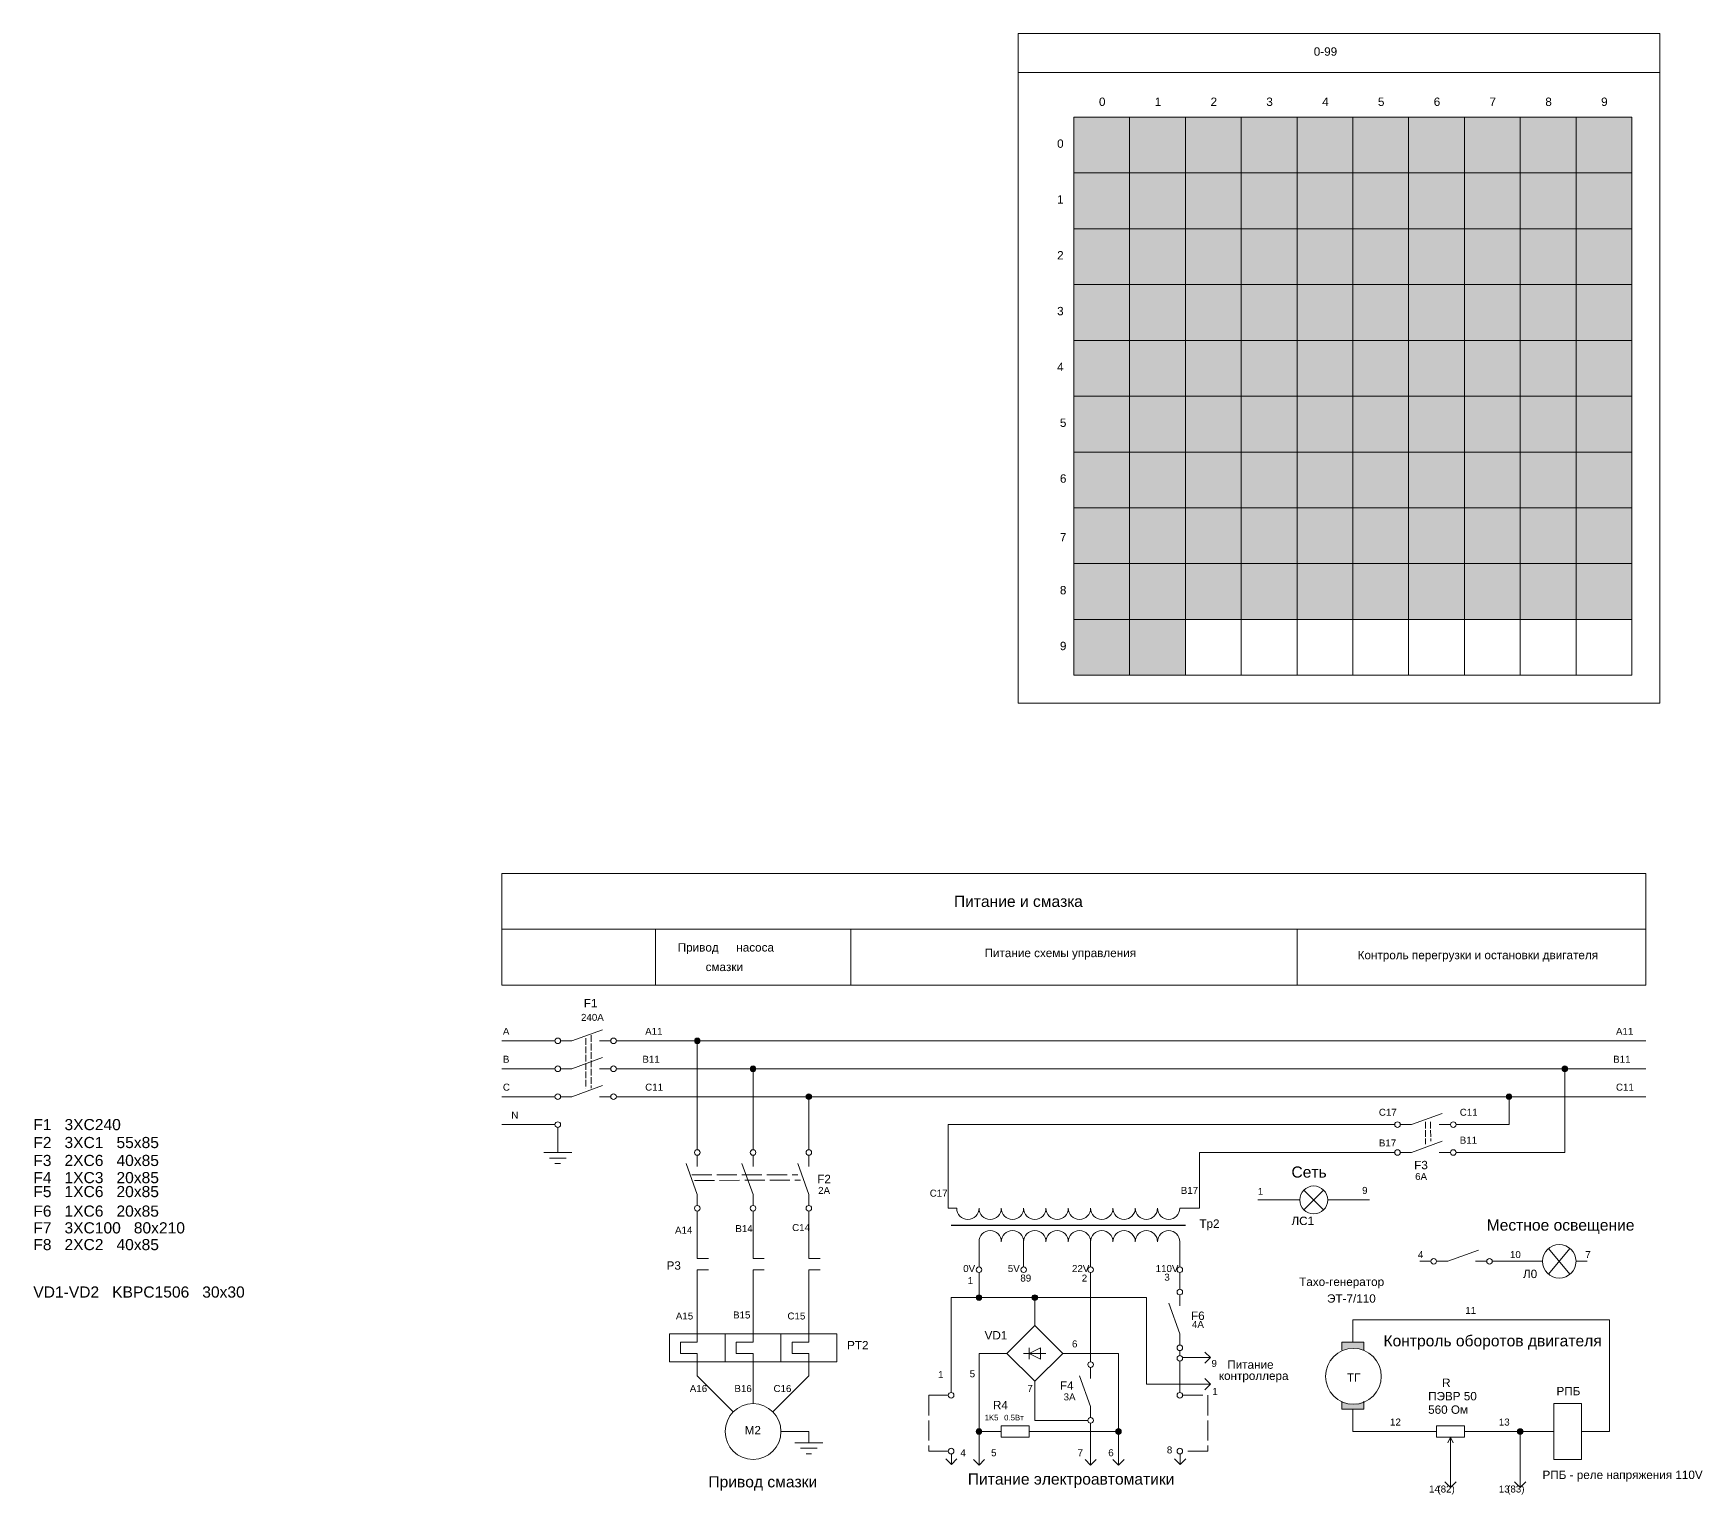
# Model space of a CAD drawing. Header units: millimetres. Extents: x 2474 to 8476, y -100 to 2402.
# Drawn here: x 2473.5 to 2772.7, y 938.7 to 1200.5 of the extents above; entities that cross this region are included whole.
import ezdxf
from ezdxf.enums import TextEntityAlignment as Align

# ---------------------------------------------------------------- set-up
doc = ezdxf.new("R2010")
doc.units = ezdxf.units.MM
doc.linetypes.add('ACAD_ISO02W100', pattern=[15, 12, -3])
doc.layers.get('0').update_dxf_attribs({"lineweight": 20})
doc.styles.get("Standard").update_dxf_attribs({"font": 'arial.ttf'})

msp = doc.modelspace()

# ---------------------------------------------------------------- hatches: boundary and pattern name
h = msp.add_hatch(color=256)
h.dxf.hatch_style = 1
h.paths.add_polyline_path([(2670, 1185.5), (2660, 1185.5), (2660, 1175.5), (2670, 1175.5)])
h.paths.add_polyline_path([(2680, 1185.5), (2670, 1185.5), (2670, 1175.5), (2680, 1175.5)])
h.paths.add_polyline_path([(2690, 1185.5), (2680, 1185.5), (2680, 1175.5), (2690, 1175.5)])
h.paths.add_polyline_path([(2700, 1185.5), (2690, 1185.5), (2690, 1175.5), (2700, 1175.5)])
h.paths.add_polyline_path([(2710, 1185.5), (2700, 1185.5), (2700, 1175.5), (2710, 1175.5)])
h.paths.add_polyline_path([(2720, 1185.5), (2710, 1185.5), (2710, 1175.5), (2720, 1175.5)])
h.paths.add_polyline_path([(2730, 1185.5), (2720, 1185.5), (2720, 1175.5), (2730, 1175.5)])
h.paths.add_polyline_path([(2740, 1185.5), (2730, 1185.5), (2730, 1175.5), (2740, 1175.5)])
h.paths.add_polyline_path([(2750, 1185.5), (2740, 1185.5), (2740, 1175.5), (2750, 1175.5)])
h.paths.add_polyline_path([(2760, 1185.5), (2750, 1185.5), (2750, 1175.5), (2760, 1175.5)])
h = msp.add_hatch(color=256)
h.dxf.hatch_style = 1
h.paths.add_polyline_path([(2670, 1175.5), (2660, 1175.5), (2660, 1165.5), (2670, 1165.5)])
h.paths.add_polyline_path([(2680, 1175.5), (2670, 1175.5), (2670, 1165.5), (2680, 1165.5)])
h.paths.add_polyline_path([(2690, 1175.5), (2680, 1175.5), (2680, 1165.5), (2690, 1165.5)])
h.paths.add_polyline_path([(2700, 1175.5), (2690, 1175.5), (2690, 1165.5), (2700, 1165.5)])
h.paths.add_polyline_path([(2710, 1175.5), (2700, 1175.5), (2700, 1165.5), (2710, 1165.5)])
h.paths.add_polyline_path([(2720, 1175.5), (2710, 1175.5), (2710, 1165.5), (2720, 1165.5)])
h.paths.add_polyline_path([(2730, 1175.5), (2720, 1175.5), (2720, 1165.5), (2730, 1165.5)])
h.paths.add_polyline_path([(2740, 1175.5), (2730, 1175.5), (2730, 1165.5), (2740, 1165.5)])
h.paths.add_polyline_path([(2750, 1175.5), (2740, 1175.5), (2740, 1165.5), (2750, 1165.5)])
h.paths.add_polyline_path([(2760, 1175.5), (2750, 1175.5), (2750, 1165.5), (2760, 1165.5)])
h = msp.add_hatch(color=256)
h.dxf.hatch_style = 1
h.paths.add_polyline_path([(2670, 1165.5), (2660, 1165.5), (2660, 1155.5), (2670, 1155.5)])
h.paths.add_polyline_path([(2680, 1165.5), (2670, 1165.5), (2670, 1155.5), (2680, 1155.5)])
h.paths.add_polyline_path([(2690, 1165.5), (2680, 1165.5), (2680, 1155.5), (2690, 1155.5)])
h.paths.add_polyline_path([(2700, 1165.5), (2690, 1165.5), (2690, 1155.5), (2700, 1155.5)])
h.paths.add_polyline_path([(2710, 1165.5), (2700, 1165.5), (2700, 1155.5), (2710, 1155.5)])
h = msp.add_hatch(color=256)
h.dxf.hatch_style = 1
h.paths.add_polyline_path([(2720, 1165.5), (2710, 1165.5), (2710, 1155.5), (2720, 1155.5)])
h.paths.add_polyline_path([(2730, 1165.5), (2720, 1165.5), (2720, 1155.5), (2730, 1155.5)])
h.paths.add_polyline_path([(2740, 1165.5), (2730, 1165.5), (2730, 1155.5), (2740, 1155.5)])
h.paths.add_polyline_path([(2750, 1165.5), (2740, 1165.5), (2740, 1155.5), (2750, 1155.5)])
h.paths.add_polyline_path([(2760, 1165.5), (2750, 1165.5), (2750, 1155.5), (2760, 1155.5)])
h.paths.add_polyline_path([(2670, 1155.5), (2660, 1155.5), (2660, 1145.5), (2670, 1145.5)])
h.paths.add_polyline_path([(2680, 1155.5), (2670, 1155.5), (2670, 1145.5), (2680, 1145.5)])
h.paths.add_polyline_path([(2690, 1155.5), (2680, 1155.5), (2680, 1145.5), (2690, 1145.5)])
h = msp.add_hatch(color=256)
h.dxf.hatch_style = 1
h.paths.add_polyline_path([(2730, 1155.5), (2720, 1155.5), (2720, 1145.5), (2730, 1145.5)])
h.paths.add_polyline_path([(2740, 1155.5), (2730, 1155.5), (2730, 1145.5), (2740, 1145.5)])
h.paths.add_polyline_path([(2750, 1155.5), (2740, 1155.5), (2740, 1145.5), (2750, 1145.5)])
h.paths.add_polyline_path([(2760, 1155.5), (2750, 1155.5), (2750, 1145.5), (2760, 1145.5)])
h.paths.add_polyline_path([(2670, 1145.5), (2660, 1145.5), (2660, 1135.5), (2670, 1135.5)])
h.paths.add_polyline_path([(2680, 1145.5), (2670, 1145.5), (2670, 1135.5), (2680, 1135.5)])
h.paths.add_polyline_path([(2690, 1145.5), (2680, 1145.5), (2680, 1135.5), (2690, 1135.5)])
h.paths.add_polyline_path([(2700, 1145.5), (2690, 1145.5), (2690, 1135.5), (2700, 1135.5)])
h.paths.add_polyline_path([(2710, 1145.5), (2700, 1145.5), (2700, 1135.5), (2710, 1135.5)])
h.paths.add_polyline_path([(2720, 1145.5), (2710, 1145.5), (2710, 1135.5), (2720, 1135.5)])
h = msp.add_hatch(color=256)
h.dxf.hatch_style = 1
h.paths.add_polyline_path([(2700, 1155.5), (2690, 1155.5), (2690, 1145.5), (2700, 1145.5)])
h.paths.add_polyline_path([(2710, 1155.5), (2700, 1155.5), (2700, 1145.5), (2710, 1145.5)])
h.paths.add_polyline_path([(2720, 1155.5), (2710, 1155.5), (2710, 1145.5), (2720, 1145.5)])
h = msp.add_hatch(color=256)
h.dxf.hatch_style = 1
h.paths.add_polyline_path([(2730, 1145.5), (2720, 1145.5), (2720, 1135.5), (2730, 1135.5)])
h.paths.add_polyline_path([(2740, 1145.5), (2730, 1145.5), (2730, 1135.5), (2740, 1135.5)])
h.paths.add_polyline_path([(2750, 1145.5), (2740, 1145.5), (2740, 1135.5), (2750, 1135.5)])
h.paths.add_polyline_path([(2760, 1145.5), (2750, 1145.5), (2750, 1135.5), (2760, 1135.5)])
h.paths.add_polyline_path([(2760, 1135.5), (2750, 1135.5), (2750, 1125.5), (2760, 1125.5)])
h.paths.add_polyline_path([(2750, 1135.5), (2740, 1135.5), (2740, 1125.5), (2750, 1125.5)])
h.paths.add_polyline_path([(2740, 1135.5), (2730, 1135.5), (2730, 1125.5), (2740, 1125.5)])
h.paths.add_polyline_path([(2730, 1135.5), (2720, 1135.5), (2720, 1125.5), (2730, 1125.5)])
h.paths.add_polyline_path([(2720, 1135.5), (2710, 1135.5), (2710, 1125.5), (2720, 1125.5)])
h.paths.add_polyline_path([(2710, 1135.5), (2700, 1135.5), (2700, 1125.5), (2710, 1125.5)])
h.paths.add_polyline_path([(2700, 1135.5), (2690, 1135.5), (2690, 1125.5), (2700, 1125.5)])
h.paths.add_polyline_path([(2690, 1135.5), (2680, 1135.5), (2680, 1125.5), (2690, 1125.5)])
h.paths.add_polyline_path([(2680, 1135.5), (2670, 1135.5), (2670, 1125.5), (2680, 1125.5)])
h.paths.add_polyline_path([(2670, 1135.5), (2660, 1135.5), (2660, 1125.5), (2670, 1125.5)])
h.paths.add_polyline_path([(2670, 1125.5), (2660, 1125.5), (2660, 1115.5), (2670, 1115.5)])
h.paths.add_polyline_path([(2680, 1125.5), (2670, 1125.5), (2670, 1115.5), (2680, 1115.5)])
h.paths.add_polyline_path([(2690, 1125.5), (2680, 1125.5), (2680, 1115.5), (2690, 1115.5)])
h.paths.add_polyline_path([(2710, 1125.5), (2700, 1125.5), (2700, 1115.5), (2710, 1115.5)])
h.paths.add_polyline_path([(2700, 1125.5), (2690, 1125.5), (2690, 1115.5), (2700, 1115.5)])
h.paths.add_polyline_path([(2720, 1125.5), (2710, 1125.5), (2710, 1115.5), (2720, 1115.5)])
h.paths.add_polyline_path([(2730, 1125.5), (2720, 1125.5), (2720, 1115.5), (2730, 1115.5)])
h.paths.add_polyline_path([(2740, 1125.5), (2730, 1125.5), (2730, 1115.5), (2740, 1115.5)])
h.paths.add_polyline_path([(2750, 1125.5), (2740, 1125.5), (2740, 1115.5), (2750, 1115.5)])
h.paths.add_polyline_path([(2760, 1125.5), (2750, 1125.5), (2750, 1115.5), (2760, 1115.5)])
h = msp.add_hatch(color=256)
h.dxf.hatch_style = 1
h.paths.add_polyline_path([(2670, 1115.5), (2660, 1115.5), (2660, 1105.5), (2670, 1105.5)])
h.paths.add_polyline_path([(2680, 1115.5), (2670, 1115.5), (2670, 1105.5), (2680, 1105.5)])
h.paths.add_polyline_path([(2690, 1115.5), (2680, 1115.5), (2680, 1105.5), (2690, 1105.5)])
h.paths.add_polyline_path([(2700, 1115.5), (2690, 1115.5), (2690, 1105.5), (2700, 1105.5)])
h.paths.add_polyline_path([(2710, 1115.5), (2700, 1115.5), (2700, 1105.5), (2710, 1105.5)])
h.paths.add_polyline_path([(2720, 1115.5), (2710, 1115.5), (2710, 1105.5), (2720, 1105.5)])
h.paths.add_polyline_path([(2730, 1115.5), (2720, 1115.5), (2720, 1105.5), (2730, 1105.5)])
h.paths.add_polyline_path([(2740, 1115.5), (2730, 1115.5), (2730, 1105.5), (2740, 1105.5)])
h.paths.add_polyline_path([(2750, 1115.5), (2740, 1115.5), (2740, 1105.5), (2750, 1105.5)])
h.paths.add_polyline_path([(2760, 1115.5), (2750, 1115.5), (2750, 1105.5), (2760, 1105.5)])
h.paths.add_polyline_path([(2670, 1105.5), (2660, 1105.5), (2660, 1095.5), (2670, 1095.5)])
h.paths.add_polyline_path([(2680, 1105.5), (2670, 1105.5), (2670, 1095.5), (2680, 1095.5)])
h.paths.add_polyline_path([(2690, 1105.5), (2680, 1105.5), (2680, 1095.5), (2690, 1095.5)])
h.paths.add_polyline_path([(2700, 1105.5), (2690, 1105.5), (2690, 1095.5), (2700, 1095.5)])
h.paths.add_polyline_path([(2710, 1105.5), (2700, 1105.5), (2700, 1095.5), (2710, 1095.5)])
h.paths.add_polyline_path([(2720, 1105.5), (2710, 1105.5), (2710, 1095.5), (2720, 1095.5)])
h.paths.add_polyline_path([(2730, 1105.5), (2720, 1105.5), (2720, 1095.5), (2730, 1095.5)])
h = msp.add_hatch(color=256)
h.dxf.hatch_style = 1
h.paths.add_polyline_path([(2740, 1105.5), (2730, 1105.5), (2730, 1095.5), (2740, 1095.5)])
h = msp.add_hatch(color=256)
h.dxf.hatch_style = 1
h.paths.add_polyline_path([(2750, 1105.5), (2740, 1105.5), (2740, 1095.5), (2750, 1095.5)])
h = msp.add_hatch(color=256)
h.dxf.hatch_style = 1
h.paths.add_polyline_path([(2760, 1105.5), (2750, 1105.5), (2750, 1095.5), (2760, 1095.5)])
h = msp.add_hatch(color=256)
h.dxf.hatch_style = 1
h.paths.add_polyline_path([(2670, 1095.5), (2660, 1095.5), (2660, 1085.5), (2670, 1085.5)])
h = msp.add_hatch(color=256)
h.dxf.hatch_style = 1
h.paths.add_polyline_path([(2680, 1095.5), (2670, 1095.5), (2670, 1085.5), (2680, 1085.5)])
h = msp.add_hatch(color=256)
h.dxf.hatch_style = 1
h.paths.add_polyline_path([(2593, 1020, 1), (2592, 1020, 1)])
h = msp.add_hatch(color=256)
h.dxf.hatch_style = 1
h.paths.add_polyline_path([(2603, 1015, 1), (2602, 1015, 1)])
h = msp.add_hatch(color=256)
h.dxf.hatch_style = 1
h.paths.add_polyline_path([(2748.5, 1015, 1), (2747.5, 1015, 1)])
h = msp.add_hatch(color=256)
h.dxf.hatch_style = 1
h.paths.add_polyline_path([(2613, 1010, 1), (2612, 1010, 1)])
h = msp.add_hatch(color=256)
h.dxf.hatch_style = 1
h.paths.add_polyline_path([(2738.5, 1010, 1), (2737.5, 1010, 1)])
h = msp.add_hatch(color=256)
h.dxf.hatch_style = 1
h.paths.add_polyline_path([(2643.5, 974, 1), (2642.5, 974, 1)])
h = msp.add_hatch(color=256)
h.dxf.hatch_style = 1
h.paths.add_polyline_path([(2653.5, 974, 1), (2652.5, 974, 1)])
h = msp.add_hatch(color=256)
h.dxf.hatch_style = 1
h.paths.add_polyline_path([(2712, 966), (2708, 966), (2708, 964.583, -0.2087122), (2712, 964.583)])
h.paths.add_polyline_path([(2712, 955.417, -0.2087122), (2708, 955.417), (2708, 954), (2712, 954)])
h = msp.add_hatch(color=256)
h.dxf.hatch_style = 1
h.paths.add_polyline_path([(2643.5, 950, 1), (2642.5, 950, 1)])
h = msp.add_hatch(color=256)
h.dxf.hatch_style = 1
h.paths.add_polyline_path([(2668.5, 950, 1), (2667.5, 950, 1)])
h = msp.add_hatch(color=256)
h.dxf.hatch_style = 1
h.paths.add_polyline_path([(2740.5, 950, 1), (2739.5, 950, 1)])

# ---------------------------------------------------------------- linework, layer by layer
for p, q in [((2650, 1193.5), (2765, 1193.5)), ((2670, 1185.5), (2670, 1085.5)), ((2680, 1185.5), (2680, 1085.5)), ((2690, 1185.5), (2690, 1085.5)), ((2700, 1185.5), (2700, 1085.5)), ((2710, 1185.5), (2710, 1085.5)), ((2720, 1185.5), (2720, 1085.5)), ((2730, 1185.5), (2730, 1085.5)), ((2740, 1185.5), (2740, 1085.5)), ((2750, 1185.5), (2750, 1085.5)), ((2760, 1175.5), (2660, 1175.5)), ((2760, 1165.5), (2660, 1165.5)), ((2760, 1155.5), (2660, 1155.5)), ((2760, 1145.5), (2660, 1145.5)), ((2760, 1135.5), (2660, 1135.5)), ((2760, 1125.5), (2660, 1125.5)), ((2760, 1115.5), (2660, 1115.5)), ((2760, 1105.5), (2660, 1105.5)), ((2760, 1095.5), (2660, 1095.5)), ((2557.5, 1040), (2762.5, 1040)), ((2585, 1040), (2585, 1030)), ((2620, 1040), (2620, 1030)), ((2700, 1040), (2700, 1030)), ((2570, 1020), (2575.5, 1022)), ((2567, 1020), (2557.5, 1020)), ((2570, 1020), (2568, 1020)), ((2577, 1020), (2575, 1020)), ((2578, 1020), (2762.5, 1020)), ((2592.5, 1000.5), (2592.5, 1020)), ((2567, 1015), (2557.5, 1015)), ((2570, 1015), (2568, 1015)), ((2570, 1015), (2575.5, 1017)), ((2577, 1015), (2575, 1015)), ((2578, 1015), (2762.5, 1015)), ((2602.5, 1000.5), (2602.5, 1015)), ((2748, 1000), (2748, 1015)), ((2570, 1010), (2575.5, 1012)), ((2567, 1010), (2557.5, 1010)), ((2570, 1010), (2568, 1010)), ((2577, 1010), (2575, 1010)), ((2578, 1010), (2762.5, 1010)), ((2612.5, 1000.5), (2612.5, 1010)), ((2738, 1005), (2738, 1010)), ((2720.5, 1005), (2726, 1007)), ((2567, 1005), (2557.5, 1005)), ((2567.5, 1004.5), (2567.5, 1000)), ((2637.5, 1005), (2717.5, 1005)), ((2637.5, 1005), (2637.5, 990)), ((2720.5, 1005), (2718.5, 1005)), ((2727.5, 1005), (2725.5, 1005)), ((2728.5, 1005), (2738, 1005)), ((2565, 1000), (2570, 1000)), ((2592.5, 999.5), (2592.5, 997.5)), ((2602.5, 999.5), (2602.5, 997.5)), ((2612.5, 999.5), (2612.5, 997.5)), ((2717.5, 1000), (2682.5, 1000)), ((2682.5, 1000), (2682.5, 990)), ((2720.5, 1000), (2718.5, 1000)), ((2720.5, 1000), (2726, 1002)), ((2727.5, 1000), (2725.5, 1000)), ((2728.5, 1000), (2748, 1000)), ((2566, 999), (2569, 999)), ((2567, 998), (2568, 998)), ((2592.5, 992.5), (2590.5, 998)), ((2602.5, 992.5), (2600.5, 998)), ((2612.5, 992.5), (2610.5, 998)), ((2592.5, 992.5), (2592.5, 990.5)), ((2602.5, 992.5), (2602.5, 990.5)), ((2612.5, 992.5), (2612.5, 990.5)), ((2700.5, 991.5), (2693, 991.5)), ((2701.232, 993.268), (2704.768, 989.732)), ((2704.768, 993.268), (2701.232, 989.732)), ((2705.5, 991.5), (2713, 991.5)), ((2592.5, 989.5), (2592.5, 985)), ((2602.5, 989.5), (2602.5, 985)), ((2612.5, 989.5), (2612.5, 985)), ((2639, 990), (2637.5, 990)), ((2682.5, 990), (2679, 990)), ((2592.5, 985), (2592.5, 981)), ((2602.5, 985), (2602.5, 981)), ((2612.5, 985), (2612.5, 981)), ((2643, 984), (2643, 979.5)), ((2651, 984), (2651, 979.5)), ((2663, 984), (2663, 979.5)), ((2679, 984), (2679, 979.5)), ((2727, 980.5), (2732.5, 982.5)), ((2748.921, 982.805), (2745.079, 978.195)), ((2745.079, 982.805), (2748.921, 978.195)), ((2592.5, 981), (2594.5, 981)), ((2594.5, 979), (2592.5, 979)), ((2592.5, 979), (2592.5, 975)), ((2602.5, 981), (2604.5, 981)), ((2604.5, 979), (2602.5, 979)), ((2602.5, 979), (2602.5, 975)), ((2612.5, 981), (2614.5, 981)), ((2614.5, 979), (2612.5, 979)), ((2612.5, 979), (2612.5, 975)), ((2643, 978.5), (2643, 974)), ((2663, 978.5), (2663, 962.5)), ((2679, 978.5), (2679, 975.5)), ((2722, 980.5), (2724, 980.5)), ((2727, 980.5), (2725, 980.5)), ((2734, 980.5), (2732, 980.5)), ((2735, 980.5), (2744, 980.5)), ((2750, 980.5), (2752, 980.5)), ((2592.5, 975), (2592.5, 967.5)), ((2602.5, 975), (2602.5, 967.5)), ((2612.5, 975), (2612.5, 967.5)), ((2638, 974), (2673, 974)), ((2638, 974), (2638, 957)), ((2653, 974), (2653, 969)), ((2673, 974), (2673, 958.5)), ((2679, 967.5), (2677, 973)), ((2679, 974.5), (2679, 972.5)), ((2710, 966), (2710, 970)), ((2710, 970), (2756, 970)), ((2756, 950), (2756, 970)), ((2592.5, 967.5), (2592.5, 966)), ((2602.5, 967.5), (2602.5, 966)), ((2612.5, 967.5), (2612.5, 966)), ((2648, 964), (2653, 969)), ((2653, 969), (2658, 964)), ((2679, 967.5), (2679, 965.5)), ((2592.5, 966), (2589.5, 966)), ((2589.5, 966), (2589.5, 964)), ((2589.5, 964), (2592.5, 964)), ((2592.5, 964), (2592.5, 962.5)), ((2602.5, 966), (2599.5, 966)), ((2599.5, 966), (2599.5, 964)), ((2599.5, 964), (2602.5, 964)), ((2602.5, 964), (2602.5, 962.5)), ((2612.5, 966), (2609.5, 966)), ((2609.5, 966), (2609.5, 964)), ((2609.5, 964), (2612.5, 964)), ((2612.5, 964), (2612.5, 962.5)), ((2648, 964), (2643, 964)), ((2643, 964), (2643, 944)), ((2653, 959), (2648, 964)), ((2651, 964), (2655, 964)), ((2652, 965), (2652, 963)), ((2652, 964), (2654, 965)), ((2654, 963), (2652, 964)), ((2658, 964), (2653, 959)), ((2654, 965), (2654, 963)), ((2658, 964), (2668, 964)), ((2668, 964), (2668, 944)), ((2678.993, 964.5), (2678.993, 963.625)), ((2683.478, 964.245), (2684.478, 963.245)), ((2592.5, 962.5), (2592.5, 960)), ((2602.5, 962.5), (2602.5, 955)), ((2612.5, 962.5), (2612.5, 960)), ((2663, 961.5), (2663, 959.5)), ((2678.993, 962.625), (2679, 957)), ((2679.478, 963.245), (2684.478, 963.245)), ((2684.478, 963.245), (2683.478, 962.245)), ((2592.5, 960), (2598.964, 953.536)), ((2612.5, 960), (2606.036, 953.536)), ((2653, 952), (2653, 959)), ((2663, 954.5), (2661, 960)), ((2673, 958.5), (2684.5, 958.5)), ((2683.5, 959.5), (2684.5, 958.5)), ((2684.5, 958.5), (2683.5, 957.5)), ((2663, 954.5), (2663, 952.5)), ((2653, 952), (2662.5, 952)), ((2663, 951.5), (2663, 944)), ((2710, 954), (2710, 950)), ((2607.5, 950), (2612.5, 950)), ((2612.5, 950), (2612.5, 948)), ((2643, 950), (2647, 950)), ((2652, 950), (2668, 950)), ((2710, 950), (2725, 950)), ((2727.5, 949), (2727, 948)), ((2727.5, 940), (2727.5, 949)), ((2728, 948), (2727.5, 949)), ((2730, 950), (2746, 950)), ((2740, 950), (2740, 940)), ((2756, 950), (2751, 950)), ((2610, 948), (2615, 948)), ((2611, 947), (2614, 947)), ((2612, 946), (2613, 946)), ((2638.042, 946.005), (2638.042, 944.121)), ((2679.042, 946.002), (2679.042, 944.118)), ((2637.042, 945.121), (2638.042, 944.121)), ((2638.042, 944.121), (2639.042, 945.121)), ((2642, 945), (2643, 944)), ((2643, 944), (2644, 945)), ((2662, 945), (2663, 944)), ((2663, 944), (2664, 945)), ((2667, 945), (2668, 944)), ((2668, 944), (2669, 945)), ((2678.042, 945.118), (2679.042, 944.118)), ((2679.042, 944.118), (2680.042, 945.118)), ((2726.5, 941), (2727.5, 940)), ((2727.5, 940), (2728.5, 941)), ((2739, 941), (2740, 940)), ((2740, 940), (2741, 941))]:
    msp.add_line(p, q)
at = {"color": 7, "lineweight": 0}
for p, q in [((2740, 1105.5), (2730, 1105.5)), ((2730, 1105.5), (2730, 1095.5)), ((2740, 1095.5), (2740, 1105.5)), ((2730, 1095.5), (2740, 1095.5))]:
    msp.add_line(p, q, dxfattribs=at)
at = {"linetype": 'ACAD_ISO02W100', "ltscale": 0.1}
for p, q in [((2572.5, 1020.5), (2572.513, 1011.5)), ((2573.5, 1021), (2573.5, 1011.5)), ((2723, 1005.5), (2723, 1001.5)), ((2723.924, 1005.499), (2723.981, 1002))]:
    msp.add_line(p, q, dxfattribs=at)
at = {"linetype": 'ACAD_ISO02W100', "ltscale": 0.3}
for p, q in [((2591.5, 996), (2610.5, 996)), ((2592, 995), (2611, 995.028)), ((2637.5, 956.5), (2634, 956.5)), ((2634, 956.5), (2634, 946.5)), ((2679.5, 956.5), (2684, 956.5)), ((2684, 956.5), (2684, 946.5)), ((2634, 946.5), (2637.5, 946.5)), ((2684, 946.5), (2679.5, 946.5))]:
    msp.add_line(p, q, dxfattribs=at)
at = {"lineweight": 30}
msp.add_line((2638, 987), (2680, 987), dxfattribs=at)
for points in [[(2650, 1200.5), (2765, 1200.5), (2765, 1080.5), (2650, 1080.5)], [(2660, 1185.5), (2760, 1185.5), (2760, 1085.5), (2660, 1085.5)], [(2762.5, 1030), (2557.5, 1030), (2557.5, 1050), (2762.5, 1050)], [(2587.5, 967.5), (2597.5, 967.5), (2597.5, 962.5), (2587.5, 962.5)], [(2597.5, 967.5), (2607.5, 967.5), (2607.5, 962.5), (2597.5, 962.5)], [(2607.5, 967.5), (2617.5, 967.5), (2617.5, 962.5), (2607.5, 962.5)], [(2746, 955), (2751, 955), (2751, 945), (2746, 945)], [(2647, 951), (2652, 951), (2652, 949), (2647, 949)], [(2725, 951), (2730, 951), (2730, 949), (2725, 949)]]:
    msp.add_lwpolyline(points, close=True)
for points in [[(2708, 964.583), (2708, 966), (2712, 966), (2712, 964.583)], [(2712, 955.417), (2712, 954), (2708, 954), (2708, 955.417)]]:
    msp.add_lwpolyline(points)
for centre, radius in [((2567.5, 1020), 0.5), ((2577.5, 1020), 0.5), ((2592.5, 1020), 0.5), ((2567.5, 1015), 0.5), ((2577.5, 1015), 0.5), ((2602.5, 1015), 0.5), ((2748, 1015), 0.5), ((2567.5, 1010), 0.5), ((2577.5, 1010), 0.5), ((2612.5, 1010), 0.5), ((2738, 1010), 0.5), ((2567.5, 1005), 0.5), ((2718, 1005), 0.5), ((2728, 1005), 0.5), ((2592.5, 1000), 0.5), ((2602.5, 1000), 0.5), ((2612.5, 1000), 0.5), ((2718, 1000), 0.5), ((2728, 1000), 0.5), ((2703, 991.5), 2.5), ((2592.5, 990), 0.5), ((2602.5, 990), 0.5), ((2612.5, 990), 0.5), ((2747, 980.5), 3), ((2643, 979), 0.5), ((2651, 979), 0.5), ((2663, 979), 0.5), ((2679, 979), 0.5), ((2724.5, 980.5), 0.5), ((2734.5, 980.5), 0.5), ((2679, 975), 0.5), ((2643, 974), 0.5), ((2653, 974), 0.5), ((2678.993, 963.125), 0.5), ((2679, 965), 0.5), ((2710.102, 959.895), 5), ((2663, 962), 0.5), ((2602.5, 950), 5), ((2638, 956.5), 0.5), ((2679, 956.5), 0.5), ((2663, 952), 0.5), ((2643, 950), 0.5), ((2668, 950), 0.5), ((2740, 950), 0.5), ((2638, 946.5), 0.5), ((2679, 946.5), 0.5)]:
    msp.add_circle(centre, radius)
for centre, start, end in [((2641, 990), 180, 0), ((2645, 990), 180, 0), ((2649, 990), 180, 0), ((2653, 990), 180, 0), ((2657, 990), 180, 0), ((2661, 990), 180, 0), ((2665, 990), 180, 0), ((2669, 990), 180, 0), ((2673, 990), 180, 0), ((2677, 990), 180, 0), ((2645, 984), 0, 180), ((2649, 984), 0, 180), ((2653, 984), 0, 180), ((2657, 984), 0, 180), ((2661, 984), 0, 180), ((2665, 984), 0, 180), ((2669, 984), 0, 180), ((2673, 984), 0, 180), ((2677, 984), 0, 180)]:
    msp.add_arc(centre, 2, start, end)

# ---------------------------------------------------------------- texts
for s, height, p in [('0-99', 1.5, (2703, 1196.5)), ('0', 1.5, (2664.5, 1187.5)), ('1', 1.5, (2674.5, 1187.5)), ('2', 1.5, (2684.5, 1187.5)), ('3', 1.5, (2694.5, 1187.5)), ('4', 1.5, (2704.5, 1187.5)), ('5', 1.5, (2714.5, 1187.5)), ('6', 1.5, (2724.5, 1187.5)), ('7', 1.5, (2734.5, 1187.5)), ('8', 1.5, (2744.5, 1187.5)), ('9', 1.5, (2754.5, 1187.5)), ('Питание и смазка', 2, (2638.5, 1044)), ('Привод', 1.5, (2589, 1036)), ('насоса', 1.5, (2599.5, 1036)), ('Питание схемы управления', 1.5, (2644, 1035)), ('Контроль перегрузки и остановки двигателя', 1.5, (2710.868, 1034.623)), ('смазки', 1.5, (2594, 1032.5)), ('F1', 1.5, (2572.165, 1026)), ('240А', 1.25, (2571.665, 1023.582)), ('A', 1.25, (2557.665, 1021.082)), ('A11', 1.25, (2583.165, 1021.082)), ('A11', 1.25, (2757.165, 1021.082)), ('B', 1.25, (2557.665, 1016.082)), ('B11', 1.25, (2582.665, 1016.082)), ('B11', 1.25, (2756.665, 1016.082)), ('C', 1.25, (2557.665, 1011.082)), ('C11', 1.25, (2583.165, 1011.082)), ('C11', 1.25, (2757.165, 1011.082)), ('F1   3XC240 ', 2, (2473.5, 1004)), ('N', 1.25, (2559.165, 1006.082)), ('C17', 1.25, (2714.665, 1006.582)), ('C11', 1.25, (2729.165, 1006.582)), ('F2   3XC1   55x85', 2, (2473.5, 1000.787)), ('B17', 1.25, (2714.665, 1001.082)), ('B11', 1.25, (2729.165, 1001.582)), ('F3   2XC6   40x85', 2, (2473.5, 997.574)), ('F4   1XC3   20x85', 2, (2473.5, 994.5)), ('Сеть', 2, (2699, 995.5)), ('F3', 1.5, (2721, 997)), ('6А', 1.25, (2721.165, 995.082)), ('F5   1XC6   20x85', 2, (2473.5, 992)), ('F2', 1.5, (2614, 994.5)), ('2А', 1.25, (2614.165, 992.582)), ('C17', 1.25, (2634.165, 992.082)), ('B17', 1.25, (2679.165, 992.582)), ('1', 1.25, (2692.977, 992.415)), ('9', 1.25, (2711.665, 992.582)), ('F6   1XC6   20x85', 2, (2473.5, 988.5)), ('F7   3XC100   80x210', 2, (2473.5, 985.5)), ('Tp2', 1.5, (2682.5, 986.5)), ('ЛС1', 1.5, (2699, 987)), ('Местное освещение', 2, (2734, 986)), ('F8   2XC2   40x85', 2, (2473.5, 982.5)), ('А14', 1.25, (2588.517, 985.466)), ('В14', 1.25, (2599.33, 985.734)), ('С14', 1.25, (2609.508, 985.924)), ('4', 1.25, (2721.665, 981.082)), ('10', 1.25, (2738.165, 981.082)), ('7', 1.25, (2751.665, 981.082)), ('P3', 1.5, (2587, 979)), ('0V', 1.25, (2640.165, 978.582)), ('5V', 1.25, (2648.165, 978.582)), ('22V', 1.25, (2659.665, 978.582)), ('110V', 1.25, (2674.665, 978.582)), ('Л0', 1.5, (2740.5, 977.5)), ('VD1-VD2   KBPC1506   30x30', 2, (2473.5, 974)), ('1', 1.25, (2640.977, 976.415)), ('89', 1.25, (2650.412, 976.878)), ('2', 1.25, (2661.412, 976.878)), ('3', 1.25, (2676.214, 977.033)), ('Тахо-генератор', 1.5, (2700.383, 976.09)), ('ЭТ-7/110', 1.5, (2705.383, 973.09)), ('А15', 1.25, (2588.665, 970.082)), ('В15', 1.25, (2598.913, 970.263)), ('С15', 1.25, (2608.665, 970.082)), ('F6', 1.5, (2681, 970)), ('4A', 1.25, (2681.165, 968.582)), ('11', 1.25, (2730.165, 971.082)), ('VD1', 1.5, (2644, 966.5)), ('Контроль оборотов двигателя', 2, (2715.501, 965.266)), ('PT2', 1.5, (2619.352, 964.723)), ('6', 1.25, (2659.665, 965.082)), ('1', 1.25, (2635.665, 959.582)), ('5', 1.25, (2641.329, 959.726)), ('9', 1.25, (2684.665, 961.582)), ('контроллера', 1.5, (2686, 959.25)), ('Питание', 1.5, (2687.5, 961.25)), ('ТГ', 1.5, (2708.943, 958.934)), ('A16', 1.25, (2591.165, 957.082)), ('B16', 1.25, (2599.165, 957.082)), ('C16', 1.25, (2606.165, 957.082)), ('7', 1.25, (2651.665, 957.082)), ('F4', 1.5, (2657.5, 957.5)), ('1', 1.25, (2684.813, 956.562)), ('R', 1.5, (2726, 958)), ('РПБ', 1.5, (2746.5, 956.5)), ('R4', 1.5, (2645.5, 954)), ('3А', 1.25, (2658.165, 955.582)), ('560 Ом', 1.5, (2723.5, 953.181)), ('ПЭВР 50', 1.5, (2723.5, 955.59)), ('1K5', 1, (2644, 952)), ('0.5Вт', 1, (2647.5, 952)), ('12', 1.25, (2716.665, 951.082)), ('13', 1.25, (2736.165, 951.082)), ('M2', 1.5, (2601, 949.5)), ('4', 1.25, (2639.665, 945.582)), ('5', 1.25, (2645.165, 945.582)), ('7', 1.25, (2660.665, 945.582)), ('6', 1.25, (2666.165, 945.582)), ('8', 1.25, (2676.665, 946.082)), ('Питание электроавтоматики', 2, (2641, 940.5)), ('РПБ - реле напряжения 110V', 1.5, (2744, 941.5)), ('Привод смазки', 2, (2594.5, 940)), ('14', 1.25, (2723.665, 939.082)), ('(82)', 1.25, (2725.165, 939.082)), ('13', 1.25, (2736.165, 939.082)), ('(83)', 1.25, (2737.665, 939.082))]:
    msp.add_text(s, height=height).set_placement(p)
for s, p in [('0', (2657.583, 1181.5)), ('1', (2657.583, 1171.5)), ('2', (2657.583, 1161.5)), ('3', (2657.583, 1151.5)), ('4', (2657.583, 1141.5)), ('5', (2658.083, 1131.5)), ('6', (2658.083, 1121.5)), ('7', (2658.083, 1111)), ('8', (2658.083, 1101.5)), ('9', (2658.083, 1091.5))]:
    msp.add_text(s, height=1.5).set_placement(p, align=Align.TOP_CENTER)

doc.saveas('drawing.dxf')
